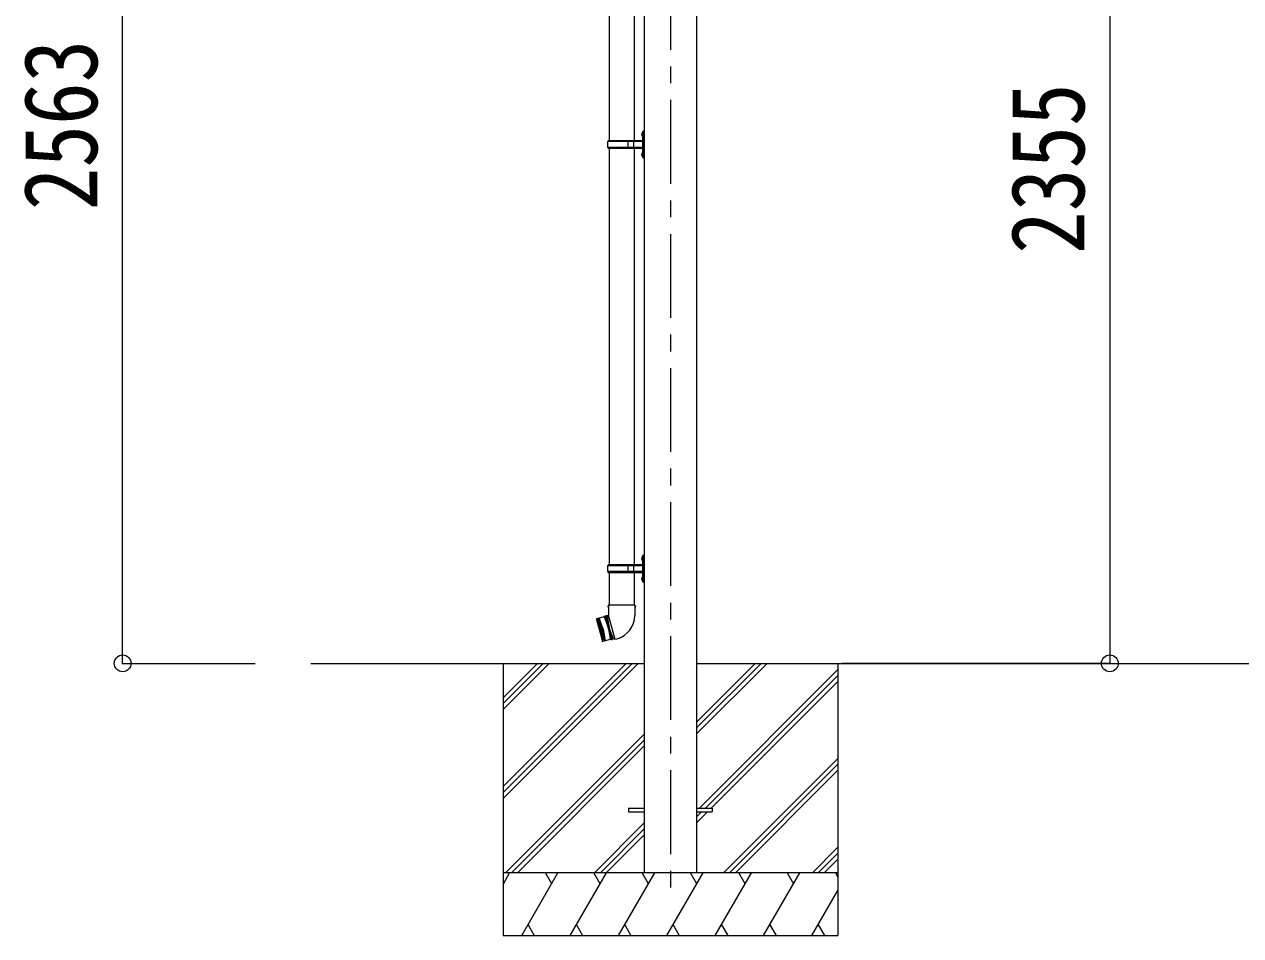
# Model space of a CAD drawing. Units: millimetres at full size, sheet at 1:40. Extents: x -11243 to 11243, y -7760 to 7760.
# Drawn here: x 769 to 3675, y -5010 to -2834 of the extents above; entities that cross this region are included whole.
import ezdxf
from ezdxf.enums import TextEntityAlignment as Align

# ---------------------------------------------------------------- set-up
doc = ezdxf.new("R2010")
doc.units = ezdxf.units.MM
doc.header["$LTSCALE"] = 40
doc.header["$PDMODE"] = 32
doc.header["$PDSIZE"] = 40
doc.linetypes.add('CHAIN1', pattern=[8, 5, -1, 1, -1])
doc.layers.add('0-3_ELV2', color=7, linetype='Continuous', lineweight=9)
doc.layers.add('0-6_OTH_LINE', color=6, linetype='Continuous', lineweight=9)
doc.styles.add('ＭＳ ゴシック', font='')
doc.styles.get('ＭＳ ゴシック').set_extended_font_data('MS Gothic')

msp = doc.modelspace()

# ---------------------------------------------------------------- linework, layer by layer
at = {"layer": '0-3_ELV2', "color": 5, "linetype": 'CHAIN1'}
msp.add_line((2312.6, -1734.83), (2312.6, -4910.26), dxfattribs=at)
at = {"layer": '0-3_ELV2', "color": 4}
for p, q in [((2250.1, -2005.75), (2250.1, -4859.65)), ((2375.1, -2005.75), (2375.1, -4859.65)), ((2212.6, -4705.15), (2250.1, -4705.15)), ((2212.6, -4705.15), (2212.6, -4714.15)), ((2375.1, -4705.15), (2412.6, -4705.15)), ((2412.6, -4705.15), (2412.6, -4714.15)), ((2212.6, -4714.15), (2250.1, -4714.15)), ((2375.1, -4714.15), (2412.6, -4714.15))]:
    msp.add_line(p, q, dxfattribs=at)
at = {"layer": '0-3_ELV2'}
for p, q in [((2166.25, -2222.65), (2166.25, -3112.15)), ((2225.95, -2222.65), (2225.95, -3112.15)), ((2243.8, -3095.01), (2245.85, -3096)), ((2245.07, -3093), (2245.7, -3093)), ((2245.07, -3093), (2245.07, -3101.3)), ((2245.07, -3101.3), (2245.7, -3101.3)), ((2245.7, -3093), (2246.1, -3093.4)), ((2245.85, -3096), (2246.46, -3097.15)), ((2248.1, -3088.65), (2246.1, -3090.65)), ((2246.1, -3090.65), (2246.1, -3151.65)), ((2248.1, -3088.65), (2248.1, -3153.65)), ((2248.1, -3088.65), (2250.1, -3088.65)), ((2250.1, -3153.65), (2250.1, -3088.65)), ((2163.1, -3114.15), (2164.1, -3112.15)), ((2163.1, -3128.15), (2163.1, -3114.15)), ((2211.6, -3114.15), (2163.1, -3114.15)), ((2163.1, -3128.15), (2164.1, -3130.15)), ((2211.6, -3128.15), (2163.1, -3128.15)), ((2245.6, -3112.15), (2164.1, -3112.15)), ((2164.1, -3130.15), (2245.6, -3130.15)), ((2166.25, -3130.15), (2166.25, -4124.65)), ((2211.6, -3130.15), (2211.6, -3112.15)), ((2212.35, -3112.15), (2214.35, -3114.15)), ((2212.35, -3130.15), (2214.35, -3128.15)), ((2245.6, -3114.15), (2214.35, -3114.15)), ((2245.6, -3128.15), (2214.35, -3128.15)), ((2224.73, -3114.15), (2222.73, -3112.15)), ((2224.73, -3128.15), (2222.73, -3130.15)), ((2224.73, -3128.15), (2224.73, -3114.15)), ((2225.95, -3130.15), (2225.95, -4124.65)), ((2243.8, -3143.01), (2245.85, -3144)), ((2245.07, -3141), (2245.7, -3141)), ((2245.07, -3141), (2245.07, -3149.3)), ((2245.07, -3149.3), (2245.7, -3149.3)), ((2245.7, -3141), (2245.7, -3149.3)), ((2245.7, -3141), (2246.1, -3141.4)), ((2245.7, -3149.3), (2246.1, -3148.9)), ((2245.85, -3144), (2246.46, -3145.15)), ((2246.1, -3151.65), (2248.1, -3153.65)), ((2250.1, -3153.65), (2248.1, -3153.65)), ((2163.1, -4126.65), (2164.1, -4124.65)), ((2245.6, -4124.65), (2164.1, -4124.65)), ((2211.6, -4142.65), (2211.6, -4124.65)), ((2212.35, -4124.65), (2214.35, -4126.65)), ((2224.73, -4126.65), (2222.73, -4124.65)), ((2243.8, -4107.51), (2245.85, -4108.5)), ((2245.07, -4105.5), (2245.7, -4105.5)), ((2245.07, -4105.5), (2245.07, -4113.8)), ((2245.07, -4113.8), (2245.7, -4113.8)), ((2245.7, -4105.5), (2246.1, -4105.9)), ((2245.85, -4108.5), (2246.46, -4109.65)), ((2248.1, -4101.15), (2246.1, -4103.15)), ((2246.1, -4103.15), (2246.1, -4164.15)), ((2248.1, -4101.15), (2248.1, -4166.15)), ((2248.1, -4101.15), (2250.1, -4101.15)), ((2250.1, -4166.15), (2250.1, -4101.15)), ((2163.1, -4140.65), (2163.1, -4126.65)), ((2211.6, -4126.65), (2163.1, -4126.65)), ((2163.1, -4140.65), (2164.1, -4142.65)), ((2211.6, -4140.65), (2163.1, -4140.65)), ((2164.1, -4142.65), (2245.6, -4142.65)), ((2166.25, -4142.65), (2166.25, -4220.52)), ((2212.35, -4142.65), (2214.35, -4140.65)), ((2245.6, -4126.65), (2214.35, -4126.65)), ((2245.6, -4140.65), (2214.35, -4140.65)), ((2224.73, -4140.65), (2222.73, -4142.65)), ((2224.73, -4140.65), (2224.73, -4126.65)), ((2225.95, -4142.65), (2225.95, -4220.52)), ((2245.07, -4153.5), (2245.7, -4153.5)), ((2245.07, -4153.5), (2245.07, -4161.8)), ((2245.7, -4153.5), (2245.7, -4161.8)), ((2245.7, -4153.5), (2246.1, -4153.9)), ((2243.8, -4155.51), (2245.85, -4156.5)), ((2245.07, -4161.8), (2245.7, -4161.8)), ((2245.7, -4161.8), (2246.1, -4161.4)), ((2245.85, -4156.5), (2246.46, -4157.65)), ((2246.1, -4164.15), (2248.1, -4166.15)), ((2250.1, -4166.15), (2248.1, -4166.15)), ((2164.4, -4220.52), (2162.7, -4225.02)), ((2164.43, -4225.52), (2162.7, -4225.02)), ((2227.8, -4220.52), (2164.4, -4220.52)), ((2164.4, -4220.52), (2164.54, -4243.76)), ((2227.8, -4220.52), (2227.65, -4245.52)), ((2135.82, -4254.05), (2136.17, -4253.43)), ((2135.82, -4254.05), (2150.13, -4307.46)), ((2154.04, -4248.65), (2136.17, -4253.43)), ((2150.75, -4307.82), (2136.17, -4253.43)), ((2140.04, -4252.4), (2154.61, -4306.78)), ((2144.43, -4280.37), (2140.04, -4252.4)), ((2141.97, -4251.88), (2156.54, -4306.26)), ((2152.15, -4278.3), (2141.97, -4251.88)), ((2156.68, -4246.9), (2154.04, -4248.65)), ((2156.68, -4246.9), (2158.61, -4246.39)), ((2171.77, -4303.22), (2156.68, -4246.9)), ((2161.58, -4245.85), (2158.61, -4246.39)), ((2158.61, -4246.39), (2173.7, -4302.7)), ((2164.48, -4245.07), (2161.58, -4245.85)), ((2161.58, -4245.85), (2166.16, -4274.54)), ((2164.54, -4243.76), (2164.15, -4243.87)), ((2164.15, -4243.87), (2179.76, -4302.11)), ((2144.43, -4280.37), (2154.61, -4306.78)), ((2152.15, -4278.3), (2156.54, -4306.26)), ((2176.54, -4301.68), (2166.16, -4274.54)), ((2150.75, -4307.82), (2150.13, -4307.46)), ((2168.62, -4303.03), (2150.75, -4307.82)), ((2171.77, -4303.22), (2168.62, -4303.03)), ((2171.77, -4303.22), (2173.7, -4302.7)), ((2176.54, -4301.68), (2173.7, -4302.7)), ((2179.43, -4300.91), (2176.54, -4301.68)), ((2179.76, -4302.11), (2184.67, -4300.8)), ((1453.77, -4359.65), (2250.1, -4359.65)), ((1912.6, -4359.65), (1912.6, -5009.65)), ((1912.6, -4653.83), (2206.78, -4359.65)), ((1912.6, -4667.97), (2220.93, -4359.65)), ((1912.6, -4682.11), (2235.07, -4359.65)), ((1912.6, -4469.98), (2022.94, -4359.65)), ((1912.6, -4455.84), (2008.79, -4359.65)), ((1912.6, -4441.7), (1994.65, -4359.65)), ((2375.1, -4527.98), (2543.44, -4359.65)), ((2375.1, -4513.84), (2529.29, -4359.65)), ((2375.1, -4499.7), (2515.15, -4359.65)), ((2375.1, -4359.65), (4150.1, -4359.65)), ((2381.78, -4705.15), (2712.6, -4374.33)), ((2712.6, -4359.65), (2712.6, -5009.65)), ((2395.92, -4705.15), (2712.6, -4388.47)), ((2410.07, -4705.15), (2712.6, -4402.61)), ((1918.91, -4859.65), (2250.1, -4528.46)), ((1933.05, -4859.65), (2250.1, -4542.6)), ((1947.2, -4859.65), (2250.1, -4556.75)), ((2439.41, -4859.65), (2712.6, -4586.46)), ((2453.55, -4859.65), (2712.6, -4600.6)), ((2467.7, -4859.65), (2712.6, -4614.75)), ((2375.1, -4740.11), (2401.07, -4714.15)), ((2375.1, -4725.97), (2386.92, -4714.15)), ((2250.1, -4740.59), (2131.05, -4859.65)), ((2145.19, -4859.65), (2250.1, -4754.74)), ((2159.33, -4859.65), (2250.1, -4768.88)), ((2651.55, -4859.65), (2712.6, -4798.59)), ((2665.69, -4859.65), (2712.6, -4812.73)), ((2679.83, -4859.65), (2712.6, -4826.88)), ((2712.6, -4859.65), (1912.6, -4859.65)), ((1912.6, -4887.15), (1928.48, -4859.65)), ((1957.35, -5009.65), (2043.95, -4859.65)), ((2028.95, -4885.63), (2013.95, -4859.65)), ((2072.82, -5009.65), (2159.42, -4859.65)), ((2144.42, -4885.63), (2129.42, -4859.65)), ((2188.29, -5009.65), (2274.89, -4859.65)), ((2259.89, -4885.63), (2244.89, -4859.65)), ((2303.76, -5009.65), (2390.36, -4859.65)), ((2375.36, -4885.63), (2360.36, -4859.65)), ((2419.23, -5009.65), (2505.83, -4859.65)), ((2490.83, -4885.63), (2475.83, -4859.65)), ((2534.7, -5009.65), (2621.3, -4859.65)), ((2591.3, -4859.65), (2606.3, -4885.63)), ((2706.77, -4859.65), (2712.6, -4869.75)), ((2650.17, -5009.65), (2712.6, -4901.51)), ((1972.35, -4983.67), (1987.35, -5009.65)), ((2087.82, -4983.67), (2102.82, -5009.65)), ((2203.29, -4983.67), (2218.29, -5009.65)), ((2318.76, -4983.67), (2333.76, -5009.65)), ((2434.23, -4983.67), (2449.23, -5009.65)), ((2549.7, -4983.67), (2564.7, -5009.65)), ((2665.17, -4983.67), (2680.17, -5009.65)), ((1912.6, -5009.65), (2712.6, -5009.65))]:
    msp.add_line(p, q, dxfattribs=at)
at = {"layer": '0-3_ELV2', "color": 6}
for p, q in [((1004.13, -4359.65), (1320.37, -4359.65)), ((3361.99, -4359.65), (2721.97, -4359.65))]:
    msp.add_line(p, q, dxfattribs=at)
at = {"layer": '0-3_ELV2'}
for points in [[(2243.8, -3099.3), (2245.85, -3098.3), (2246.46, -3097.15)], [(2245.7, -3093), (2245.7, -3101.3), (2246.1, -3100.9)], [(2243.8, -3147.3), (2245.85, -3146.3), (2246.46, -3145.15)], [(2243.8, -4111.8), (2245.85, -4110.8), (2246.46, -4109.65)], [(2245.7, -4105.5), (2245.7, -4113.8), (2246.1, -4113.4)], [(2243.8, -4159.8), (2245.85, -4158.8), (2246.46, -4157.65)], [(2227.8, -4220.52), (2229.3, -4225.02), (2227.77, -4225.52)], [(2154.04, -4248.65), (2164.23, -4275.06), (2168.62, -4303.03)]]:
    msp.add_lwpolyline(points, dxfattribs=at)
for centre, radius, start, end in [((2249.4, -3097.15), 6, 136.21765, 223.78235), ((2245.6, -3111.65), 0.5, 270, 0), ((2245.6, -3113.65), 0.5, 270, 0), ((2245.6, -3128.65), 0.5, 0, 90), ((2245.6, -3130.65), 0.5, 0, 90), ((2249.4, -3145.15), 6, 136.21765, 223.78235), ((2249.4, -4109.65), 6, 136.21765, 223.78235), ((2245.6, -4124.15), 0.5, 270, 0), ((2249.4, -4157.65), 6, 136.21765, 223.78235), ((2245.6, -4126.15), 0.5, 270, 0), ((2245.6, -4141.15), 0.5, 0, 90), ((2245.6, -4143.15), 0.5, 0, 90), ((2169.66, -4244.77), 58, 285, 359.65623)]:
    msp.add_arc(centre, radius, start, end, dxfattribs=at)
at = {"layer": '0-3_ELV2', "color": 6}
for p in [(1004.13, -4359.65), (3361.99, -4359.65)]:
    msp.add_point(p, dxfattribs=at)
at = {"layer": '0-6_OTH_LINE'}
for p, q in [((1004.13, -4359.65), (1004.13, -1796.41)), ((3361.99, -2004.65), (3361.99, -4359.65))]:
    msp.add_line(p, q, dxfattribs=at)

# ---------------------------------------------------------------- texts
at = {"layer": '0-3_ELV2', "style": 'ＭＳ ゴシック', "width": 0.85}
for s, p in [('2563', (996.13, -3278.03)), ('2355', (3353.99, -3382.15))]:
    msp.add_text(s, height=176, rotation=90, dxfattribs=at).set_placement(p, align=Align.BOTTOM_LEFT)

doc.saveas('drawing.dxf')
